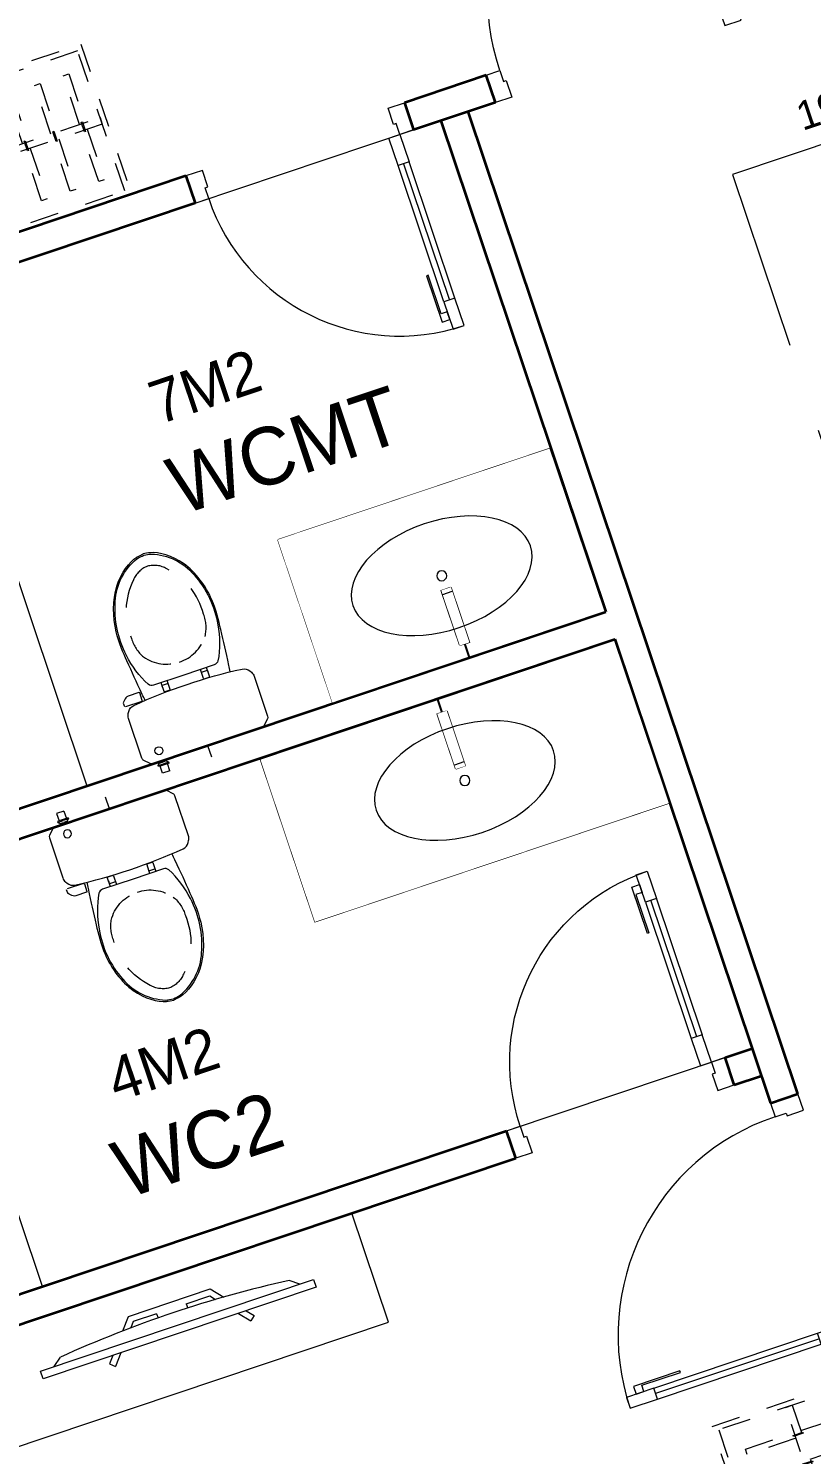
# Model space of a CAD drawing. Header units: metres. Extents: x 568332 to 569219, y 2065964 to 2066430.
# Drawn here: x 568530.164 to 568532.883, y 2066046.655 to 2066051.609 of the extents above; entities that cross this region are included whole.
import ezdxf

# ---------------------------------------------------------------- set-up
doc = ezdxf.new("R2010")
doc.units = ezdxf.units.M
for name, pattern in [('$AUDIT_BAD_LTYPE2', [0]), ('HIDDEN2', [0.1875, 0.125, -0.0625]), ('X-5M-G-MB PHONGNGU$0$HIDDEN2', [0.1875, 0.125, -0.0625]), ('xref-thap C (mb tang 32-2)$0$HIDDEN', [0.375, 0.25, -0.125])]:
    doc.linetypes.add(name, pattern=pattern)
doc.layers.get('0').update_dxf_attribs({"linetype": 'CONTINUOUS'})
doc.layers.get('DEFPOINTS').update_dxf_attribs({"linetype": 'CONTINUOUS'})
for name, color, linetype, lineweight in [('-DOOR', 137, 'CONTINUOUS', 9), ('-FURNITURE', 46, 'CONTINUOUS', 9), ('-HATCH', 8, 'CONTINUOUS', 5), ('-KH', 143, 'CONTINUOUS', 13), ('-TEXT', 7, 'CONTINUOUS', 15), ('-WALL', 4, 'CONTINUOUS', 35), ('TEXT25', 2, 'CONTINUOUS', 13)]:
    doc.layers.add(name, color=color, linetype=linetype, lineweight=lineweight)
doc.styles.add('T1', font='', dxfattribs={"height": 200})
doc.styles.add('vnavanth', font='', dxfattribs={"width": 0.8})
doc.styles.get('T1').set_extended_font_data('VNgeometric Light')
doc.styles.get('vnavanth').set_extended_font_data('.VnAvantH')

# ---------------------------------------------------------------- blocks, each defined once
blk = doc.blocks.new('*U209')
at = {"linetype": 'X-5M-G-MB PHONGNGU$0$HIDDEN2'}
for points in [[(0, 600.0000000004657), (0, 0), (2596.28018283003, -9.518701025103515e-10), (2596.28018283003, 599.9999999995138)], [(2576.28018283003, 579.9996613714404), (2576.28018283003, 19.99966137144057), (20, 20.00000000046566), (20, 580.0000000004657)], [(2576.28018283003, 286.6991212945226), (2576.28018283003, 313.0991212944294), (20, 313.0991212953813), (19.99999859370291, 286.6991212952417)], [(113.7817614636733, 319.1750910408318), (109.4317788550979, 319.1750910408318), (109.4317788550979, 280.441767644881), (113.7817614636733, 280.441767644881)], [(227.7817614636733, 319.1750910407849), (223.4317788550979, 319.1750910407849), (223.4317788550979, 280.4417676448341), (227.7817614636733, 280.4417676448341)], [(341.7817614636733, 319.175091040738), (337.4317788550979, 319.175091040738), (337.4317788550979, 280.4417676447872), (341.7817614636733, 280.4417676447872)], [(455.7817614636733, 319.1750910406911), (451.4317788550979, 319.1750910406911), (451.4317788550979, 280.4417676447403), (455.7817614636733, 280.4417676447403)], [(569.7817614636733, 319.1750910406442), (565.431778855098, 319.1750910406442), (565.431778855098, 280.4417676446934), (569.7817614636733, 280.4417676446934)], [(683.7817614636733, 319.1750910405973), (679.431778855098, 319.1750910405973), (679.431778855098, 280.4417676446465), (683.7817614636733, 280.4417676446465)], [(797.7817614636733, 319.1750910405504), (793.431778855098, 319.1750910405504), (793.431778855098, 280.4417676445996), (797.7817614636733, 280.4417676445996)], [(911.7817614636733, 319.1750910405035), (907.431778855098, 319.1750910405035), (907.431778855098, 280.4417676445527), (911.7817614636733, 280.4417676445527)], [(1025.781761463673, 319.1750910404566), (1021.431778855098, 319.1750910404566), (1021.431778855098, 280.4417676445057), (1025.781761463673, 280.4417676445057)], [(1139.781761463673, 319.1750910404097), (1135.431778855098, 319.1750910404097), (1135.431778855098, 280.4417676444588), (1139.781761463673, 280.4417676444588)], [(1253.781761463673, 319.1750910403628), (1249.431778855098, 319.1750910403628), (1249.431778855098, 280.4417676444119), (1253.781761463673, 280.4417676444119)], [(1367.781761463673, 319.1750910403159), (1363.431778855098, 319.1750910403159), (1363.431778855098, 280.441767644365), (1367.781761463673, 280.441767644365)], [(1481.781761463673, 319.175091040269), (1477.431778855098, 319.175091040269), (1477.431778855098, 280.4417676443181), (1481.781761463673, 280.4417676443181)], [(1595.781761463673, 319.175091040222), (1591.431778855098, 319.175091040222), (1591.431778855098, 280.4417676442712), (1595.781761463673, 280.4417676442712)], [(1709.781761463673, 319.1750910401751), (1705.431778855098, 319.1750910401751), (1705.431778855098, 280.4417676442243), (1709.781761463673, 280.4417676442243)], [(1823.781761463673, 319.1750910401282), (1819.431778855098, 319.1750910401282), (1819.431778855098, 280.4417676441774), (1823.781761463673, 280.4417676441774)], [(1937.781761463673, 319.1750910400813), (1933.431778855098, 319.1750910400813), (1933.431778855098, 280.4417676441305), (1937.781761463673, 280.4417676441305)], [(2051.781761463673, 319.1750910400344), (2047.431778855098, 319.1750910400344), (2047.431778855098, 280.4417676440836), (2051.781761463673, 280.4417676440836)], [(2165.781761463673, 319.1750910399875), (2161.431778855098, 319.1750910399875), (2161.431778855098, 280.4417676440366), (2165.781761463673, 280.4417676440366)], [(2279.781761463673, 319.1750910399406), (2275.431778855098, 319.1750910399406), (2275.431778855098, 280.4417676439897), (2279.781761463673, 280.4417676439897)], [(2393.781761463673, 319.1750910398937), (2389.431778855098, 319.1750910398937), (2389.431778855098, 280.4417676439429), (2393.781761463673, 280.4417676439429)], [(2507.781761463673, 319.1750910398468), (2503.431778855098, 319.1750910398468), (2503.431778855098, 280.441767643896), (2507.781761463673, 280.441767643896)]]:
    blk.add_lwpolyline(points, close=True, dxfattribs=at)
for points in [[(122.2409142897814, 313.1103512093413), (122.2409142897814, 515.2497102723445), (100.1765458012815, 515.2497102723445), (100.1765458012815, 313.1103512093413)], [(236.2409142897814, 313.1103512092944), (236.2409142897814, 515.2497102722975), (214.1765458012815, 515.2497102722975), (214.1765458012815, 313.1103512092944)], [(350.2409142897814, 313.1103512092475), (350.2409142897814, 515.2497102722507), (328.1765458012815, 515.2497102722507), (328.1765458012815, 313.1103512092475)], [(464.2409142897814, 313.1103512092006), (464.2409142897814, 515.2497102722037), (442.1765458012815, 515.2497102722037), (442.1765458012815, 313.1103512092006)], [(578.2409142897814, 313.1103512091537), (578.2409142897814, 515.2497102721569), (556.1765458012815, 515.2497102721569), (556.1765458012815, 313.1103512091537)], [(692.2409142897814, 313.1103512091068), (692.2409142897814, 515.24971027211), (670.1765458012815, 515.24971027211), (670.1765458012815, 313.1103512091068)], [(806.2409142897814, 313.1103512090599), (806.2409142897814, 515.249710272063), (784.1765458012815, 515.249710272063), (784.1765458012815, 313.1103512090599)], [(920.2409142897814, 313.110351209013), (920.2409142897814, 515.2497102720162), (898.1765458012815, 515.2497102720162), (898.1765458012815, 313.110351209013)], [(1034.240914289781, 313.1103512089661), (1034.240914289781, 515.2497102719692), (1012.176545801281, 515.2497102719692), (1012.176545801281, 313.1103512089661)], [(1148.240914289781, 313.1103512089192), (1148.240914289781, 515.2497102719224), (1126.176545801281, 515.2497102719224), (1126.176545801281, 313.1103512089192)], [(1262.240914289781, 313.1103512088723), (1262.240914289781, 515.2497102718754), (1240.176545801281, 515.2497102718754), (1240.176545801281, 313.1103512088723)], [(1376.240914289781, 313.1103512088254), (1376.240914289781, 515.2497102718285), (1354.176545801281, 515.2497102718285), (1354.176545801281, 313.1103512088254)], [(1490.240914289781, 313.1103512087785), (1490.240914289781, 515.2497102717816), (1468.176545801281, 515.2497102717816), (1468.176545801281, 313.1103512087785)], [(1604.240914289781, 313.1103512087315), (1604.240914289781, 515.2497102717347), (1582.176545801281, 515.2497102717347), (1582.176545801281, 313.1103512087315)], [(1718.240914289781, 313.1103512086846), (1718.240914289781, 515.2497102716878), (1696.176545801281, 515.2497102716878), (1696.176545801281, 313.1103512086846)], [(1832.240914289781, 313.1103512086377), (1832.240914289781, 515.2497102716409), (1810.176545801281, 515.2497102716409), (1810.176545801281, 313.1103512086377)], [(1946.240914289781, 313.1103512085908), (1946.240914289781, 515.2497102715939), (1924.176545801281, 515.2497102715939), (1924.176545801281, 313.1103512085908)], [(2060.240914289781, 313.1103512085439), (2060.240914289781, 515.2497102715471), (2038.176545801281, 515.2497102715471), (2038.176545801281, 313.1103512085439)], [(2174.240914289781, 313.110351208497), (2174.240914289781, 515.2497102715001), (2152.176545801281, 515.2497102715001), (2152.176545801281, 313.110351208497)], [(2288.240914289781, 313.1103512084501), (2288.240914289781, 515.2497102714533), (2266.176545801281, 515.2497102714533), (2266.176545801281, 313.1103512084501)], [(2402.240914289781, 313.1103512084032), (2402.240914289781, 515.2497102714063), (2380.176545801281, 515.2497102714063), (2380.176545801281, 313.1103512084032)], [(2516.240914289781, 313.1103512083563), (2516.240914289781, 515.2497102713594), (2494.176545801281, 515.2497102713594), (2494.176545801281, 313.1103512083563)], [(100.1765458012815, 286.7103512094345), (100.1765458012815, 92.0852110228024), (122.2409142897814, 92.0852110228024), (122.2409142897814, 286.7103512094345)], [(214.1765458012815, 286.7103512093876), (214.1765458012815, 92.08521102275549), (236.2409142897814, 92.08521102275549), (236.2409142897814, 286.7103512093876)], [(328.1765458012815, 286.7103512093407), (328.1765458012815, 92.08521102270858), (350.2409142897814, 92.08521102270858), (350.2409142897814, 286.7103512093407)], [(442.1765458012815, 286.7103512092938), (442.1765458012815, 92.08521102266168), (464.2409142897814, 92.08521102266168), (464.2409142897814, 286.7103512092938)], [(556.1765458012815, 286.7103512092469), (556.1765458012815, 92.08521102261477), (578.2409142897814, 92.08521102261477), (578.2409142897814, 286.7103512092469)], [(670.1765458012815, 286.7103512092), (670.1765458012815, 92.08521102256786), (692.2409142897814, 92.08521102256786), (692.2409142897814, 286.7103512092)], [(784.1765458012815, 286.7103512091531), (784.1765458012815, 92.08521102252095), (806.2409142897814, 92.08521102252095), (806.2409142897814, 286.7103512091531)], [(898.1765458012815, 286.7103512091062), (898.1765458012815, 92.08521102247404), (920.2409142897814, 92.08521102247404), (920.2409142897814, 286.7103512091062)], [(1012.176545801281, 286.7103512090592), (1012.176545801281, 92.08521102242715), (1034.240914289781, 92.08521102242715), (1034.240914289781, 286.7103512090592)], [(1126.176545801281, 286.7103512090123), (1126.176545801281, 92.08521102238024), (1148.240914289781, 92.08521102238024), (1148.240914289781, 286.7103512090123)], [(1240.176545801281, 286.7103512089654), (1240.176545801281, 92.08521102233333), (1262.240914289781, 92.08521102233333), (1262.240914289781, 286.7103512089654)], [(1354.176545801281, 286.7103512089186), (1354.176545801281, 92.08521102228642), (1376.240914289781, 92.08521102228642), (1376.240914289781, 286.7103512089186)], [(1468.176545801281, 286.7103512088717), (1468.176545801281, 92.0852110222395), (1490.240914289781, 92.0852110222395), (1490.240914289781, 286.7103512088717)], [(1582.176545801281, 286.7103512088247), (1582.176545801281, 92.0852110221926), (1604.240914289781, 92.0852110221926), (1604.240914289781, 286.7103512088247)], [(1696.176545801281, 286.7103512087778), (1696.176545801281, 92.0852110221457), (1718.240914289781, 92.0852110221457), (1718.240914289781, 286.7103512087778)], [(1810.176545801281, 286.7103512087309), (1810.176545801281, 92.08521102209879), (1832.240914289781, 92.08521102209879), (1832.240914289781, 286.7103512087309)], [(1924.176545801281, 286.710351208684), (1924.176545801281, 92.08521102205188), (1946.240914289781, 92.08521102205188), (1946.240914289781, 286.710351208684)], [(2038.176545801281, 286.7103512086371), (2038.176545801281, 92.08521102200497), (2060.240914289781, 92.08521102200497), (2060.240914289781, 286.7103512086371)], [(2152.176545801281, 286.7103512085902), (2152.176545801281, 92.08521102195806), (2174.240914289781, 92.08521102195806), (2174.240914289781, 286.7103512085902)], [(2266.176545801281, 286.7103512085433), (2266.176545801281, 92.08521102191116), (2288.240914289781, 92.08521102191116), (2288.240914289781, 286.7103512085433)], [(2380.176545801281, 286.7103512084964), (2380.176545801281, 92.08521102186425), (2402.240914289781, 92.08521102186425), (2402.240914289781, 286.7103512084964)], [(2494.176545801281, 286.7103512084495), (2494.176545801281, 92.08521102181734), (2516.240914289781, 92.08521102181734), (2516.240914289781, 286.7103512084495)]]:
    blk.add_lwpolyline(points, dxfattribs=at)
blk = doc.blocks.new('XR.MB.LM123$0$tvi 1')
blk.add_lwpolyline([(28.54445810673496, -2.291926648467779e-10), (28.54445810673496, -999.9999999999964), (-7.275957614183426e-12, -1000), (0, 0)], close=True)
for points in [[(28.54445810680045, -50.31958968611434), (52.37372755713295, -80.86315460130209)], [(-24.09820395050338, -235.5599978379832), (-39.09879504836863, -251.7939635238108)], [(0, -255.9952397129928), (-24.09820395050338, -235.5599978379832)], [(0, -284.7849796677438), (-39.09879504836863, -251.7939635238108)], [(69.66229681991535, -315.0836646851385), (111.1934016081432, -350.2927865858655), (111.193401608034, -649.712917566063), (69.68611289083492, -684.9110379843005)], [(89.09002233762294, -445.7449799550195), (89.09002233762294, -359.9578938602899), (70.91298945683957, -344.6203678706661)], [(89.09002233762294, -445.7449799550195), (73.49991829216015, -445.7449799550232)], [(89.09002233768115, -554.2550200447404), (89.09002233773936, -640.0421061392371), (70.91298945678864, -655.3796321293303)], [(89.09002233768115, -554.2550200447404), (73.49991829216015, -554.2550200447404)], [(0, -715.2150203320198), (-39.09879504836863, -748.2060364759491)], [(-24.09820395050338, -764.4400021620095), (-39.09879504836863, -748.2060364759491)], [(0, -744.004760287), (-24.09820395050338, -764.4400021620095)], [(28.54445810674224, -949.680410313882), (52.37372755713295, -919.1368453984578)]]:
    blk.add_lwpolyline(points)
blk.add_arc((-4025.16618952866, -499.9999999999964), 4099.025185406737, 354.1310878512652, 5.868912148527433)
blk = doc.blocks.new('Sink_Cicle')
blk.add_lwpolyline([(17.49999987077899, -50.00226151314564), (-17.49999987077899, -49.99773848685436), (-17.51615354442038, -252.2967581441626), (17.48384613892995, -252.3012811850058)], close=True)
blk.add_circle((0, -300), 17.5)
at = {"layer": 'DEFPOINTS'}
blk.add_line((0, -100), (0, 0), dxfattribs=at)
blk.add_wipeout([(17.499999870775355, -50.00226151314928), (-17.49999987078263, -49.99773848685436), (-17.516153544427652, -252.29675814416623), (17.48384613892631, -252.3012811850058)])
at = {"layer": '-FURNITURE', "linetype": 'Continuous'}
blk.add_ellipse((0, -300), major_axis=(-325, 0), ratio=0.5846153846153846, dxfattribs=at)
blk.add_line((-17.51421511289664, -237.2967582757119), (17.48578462866135, -237.3012813020032))
blk = doc.blocks.new('*U206')
at = {"ltscale": 300}
blk.add_lwpolyline([(0, 0), (999.9999957637483, 0), (999.9999957637483, -600), (0, -600)], close=True, dxfattribs=at)
blk.add_wipeout([(0, 7.275957614183426e-12), (999.9999957637383, 7.275957614183426e-12), (999.9999957637383, -600), (0, -600)], dxfattribs=at)
blk.add_blockref('Sink_Cicle', (499.9999978818742, 0), dxfattribs=at)
blk = doc.blocks.new('*U168')
at = {"linetype": 'X-5M-G-MB PHONGNGU$0$HIDDEN2'}
for points in [[(0, 600.0000000004657), (0, 0), (2181.818181820297, -7.813323814654285e-10), (2181.818181820297, 599.9999999996843)], [(2161.818181820297, 579.999661371611), (2161.818181820297, 19.99966137161111), (20, 20.00000000046566), (20, 580.0000000004657)], [(2161.818181820297, 286.6991212946932), (2161.818181820297, 313.0991212946), (20, 313.0991212953813), (19.99999859370291, 286.6991212952417)], [(113.7817614636733, 319.1750910408318), (109.4317788550979, 319.1750910408318), (109.4317788550979, 280.441767644881), (113.7817614636733, 280.441767644881)], [(227.7817614636733, 319.1750910407849), (223.4317788550979, 319.1750910407849), (223.4317788550979, 280.4417676448341), (227.7817614636733, 280.4417676448341)], [(341.7817614636733, 319.175091040738), (337.4317788550979, 319.175091040738), (337.4317788550979, 280.4417676447872), (341.7817614636733, 280.4417676447872)], [(455.7817614636733, 319.1750910406911), (451.4317788550979, 319.1750910406911), (451.4317788550979, 280.4417676447403), (455.7817614636733, 280.4417676447403)], [(569.7817614636733, 319.1750910406442), (565.431778855098, 319.1750910406442), (565.431778855098, 280.4417676446934), (569.7817614636733, 280.4417676446934)], [(683.7817614636733, 319.1750910405973), (679.431778855098, 319.1750910405973), (679.431778855098, 280.4417676446465), (683.7817614636733, 280.4417676446465)], [(797.7817614636733, 319.1750910405504), (793.431778855098, 319.1750910405504), (793.431778855098, 280.4417676445996), (797.7817614636733, 280.4417676445996)], [(911.7817614636733, 319.1750910405035), (907.431778855098, 319.1750910405035), (907.431778855098, 280.4417676445527), (911.7817614636733, 280.4417676445527)], [(1025.781761463673, 319.1750910404566), (1021.431778855098, 319.1750910404566), (1021.431778855098, 280.4417676445057), (1025.781761463673, 280.4417676445057)], [(1139.781761463673, 319.1750910404097), (1135.431778855098, 319.1750910404097), (1135.431778855098, 280.4417676444588), (1139.781761463673, 280.4417676444588)], [(1253.781761463673, 319.1750910403628), (1249.431778855098, 319.1750910403628), (1249.431778855098, 280.4417676444119), (1253.781761463673, 280.4417676444119)], [(1367.781761463673, 319.1750910403159), (1363.431778855098, 319.1750910403159), (1363.431778855098, 280.441767644365), (1367.781761463673, 280.441767644365)], [(1481.781761463673, 319.175091040269), (1477.431778855098, 319.175091040269), (1477.431778855098, 280.4417676443181), (1481.781761463673, 280.4417676443181)], [(1595.781761463673, 319.175091040222), (1591.431778855098, 319.175091040222), (1591.431778855098, 280.4417676442712), (1595.781761463673, 280.4417676442712)], [(1709.781761463673, 319.1750910401751), (1705.431778855098, 319.1750910401751), (1705.431778855098, 280.4417676442243), (1709.781761463673, 280.4417676442243)], [(1823.781761463673, 319.1750910401282), (1819.431778855098, 319.1750910401282), (1819.431778855098, 280.4417676441774), (1823.781761463673, 280.4417676441774)], [(1937.781761463673, 319.1750910400813), (1933.431778855098, 319.1750910400813), (1933.431778855098, 280.4417676441305), (1937.781761463673, 280.4417676441305)], [(2051.781761463673, 319.1750910400344), (2047.431778855098, 319.1750910400344), (2047.431778855098, 280.4417676440836), (2051.781761463673, 280.4417676440836)]]:
    blk.add_lwpolyline(points, close=True, dxfattribs=at)
for points in [[(122.2409142897814, 313.1103512093413), (122.2409142897814, 515.2497102723445), (100.1765458012815, 515.2497102723445), (100.1765458012815, 313.1103512093413)], [(236.2409142897814, 313.1103512092944), (236.2409142897814, 515.2497102722975), (214.1765458012815, 515.2497102722975), (214.1765458012815, 313.1103512092944)], [(350.2409142897814, 313.1103512092475), (350.2409142897814, 515.2497102722507), (328.1765458012815, 515.2497102722507), (328.1765458012815, 313.1103512092475)], [(464.2409142897814, 313.1103512092006), (464.2409142897814, 515.2497102722037), (442.1765458012815, 515.2497102722037), (442.1765458012815, 313.1103512092006)], [(578.2409142897814, 313.1103512091537), (578.2409142897814, 515.2497102721569), (556.1765458012815, 515.2497102721569), (556.1765458012815, 313.1103512091537)], [(692.2409142897814, 313.1103512091068), (692.2409142897814, 515.24971027211), (670.1765458012815, 515.24971027211), (670.1765458012815, 313.1103512091068)], [(806.2409142897814, 313.1103512090599), (806.2409142897814, 515.249710272063), (784.1765458012815, 515.249710272063), (784.1765458012815, 313.1103512090599)], [(920.2409142897814, 313.110351209013), (920.2409142897814, 515.2497102720162), (898.1765458012815, 515.2497102720162), (898.1765458012815, 313.110351209013)], [(1034.240914289781, 313.1103512089661), (1034.240914289781, 515.2497102719692), (1012.176545801281, 515.2497102719692), (1012.176545801281, 313.1103512089661)], [(1148.240914289781, 313.1103512089192), (1148.240914289781, 515.2497102719224), (1126.176545801281, 515.2497102719224), (1126.176545801281, 313.1103512089192)], [(1262.240914289781, 313.1103512088723), (1262.240914289781, 515.2497102718754), (1240.176545801281, 515.2497102718754), (1240.176545801281, 313.1103512088723)], [(1376.240914289781, 313.1103512088254), (1376.240914289781, 515.2497102718285), (1354.176545801281, 515.2497102718285), (1354.176545801281, 313.1103512088254)], [(1490.240914289781, 313.1103512087785), (1490.240914289781, 515.2497102717816), (1468.176545801281, 515.2497102717816), (1468.176545801281, 313.1103512087785)], [(1604.240914289781, 313.1103512087315), (1604.240914289781, 515.2497102717347), (1582.176545801281, 515.2497102717347), (1582.176545801281, 313.1103512087315)], [(1718.240914289781, 313.1103512086846), (1718.240914289781, 515.2497102716878), (1696.176545801281, 515.2497102716878), (1696.176545801281, 313.1103512086846)], [(1832.240914289781, 313.1103512086377), (1832.240914289781, 515.2497102716409), (1810.176545801281, 515.2497102716409), (1810.176545801281, 313.1103512086377)], [(1946.240914289781, 313.1103512085908), (1946.240914289781, 515.2497102715939), (1924.176545801281, 515.2497102715939), (1924.176545801281, 313.1103512085908)], [(2060.240914289781, 313.1103512085439), (2060.240914289781, 515.2497102715471), (2038.176545801281, 515.2497102715471), (2038.176545801281, 313.1103512085439)], [(100.1765458012815, 286.7103512094345), (100.1765458012815, 92.0852110228024), (122.2409142897814, 92.0852110228024), (122.2409142897814, 286.7103512094345)], [(214.1765458012815, 286.7103512093876), (214.1765458012815, 92.08521102275549), (236.2409142897814, 92.08521102275549), (236.2409142897814, 286.7103512093876)], [(328.1765458012815, 286.7103512093407), (328.1765458012815, 92.08521102270858), (350.2409142897814, 92.08521102270858), (350.2409142897814, 286.7103512093407)], [(442.1765458012815, 286.7103512092938), (442.1765458012815, 92.08521102266168), (464.2409142897814, 92.08521102266168), (464.2409142897814, 286.7103512092938)], [(556.1765458012815, 286.7103512092469), (556.1765458012815, 92.08521102261477), (578.2409142897814, 92.08521102261477), (578.2409142897814, 286.7103512092469)], [(670.1765458012815, 286.7103512092), (670.1765458012815, 92.08521102256786), (692.2409142897814, 92.08521102256786), (692.2409142897814, 286.7103512092)], [(784.1765458012815, 286.7103512091531), (784.1765458012815, 92.08521102252095), (806.2409142897814, 92.08521102252095), (806.2409142897814, 286.7103512091531)], [(898.1765458012815, 286.7103512091062), (898.1765458012815, 92.08521102247404), (920.2409142897814, 92.08521102247404), (920.2409142897814, 286.7103512091062)], [(1012.176545801281, 286.7103512090592), (1012.176545801281, 92.08521102242715), (1034.240914289781, 92.08521102242715), (1034.240914289781, 286.7103512090592)], [(1126.176545801281, 286.7103512090123), (1126.176545801281, 92.08521102238024), (1148.240914289781, 92.08521102238024), (1148.240914289781, 286.7103512090123)], [(1240.176545801281, 286.7103512089654), (1240.176545801281, 92.08521102233333), (1262.240914289781, 92.08521102233333), (1262.240914289781, 286.7103512089654)], [(1354.176545801281, 286.7103512089186), (1354.176545801281, 92.08521102228642), (1376.240914289781, 92.08521102228642), (1376.240914289781, 286.7103512089186)], [(1468.176545801281, 286.7103512088717), (1468.176545801281, 92.0852110222395), (1490.240914289781, 92.0852110222395), (1490.240914289781, 286.7103512088717)], [(1582.176545801281, 286.7103512088247), (1582.176545801281, 92.0852110221926), (1604.240914289781, 92.0852110221926), (1604.240914289781, 286.7103512088247)], [(1696.176545801281, 286.7103512087778), (1696.176545801281, 92.0852110221457), (1718.240914289781, 92.0852110221457), (1718.240914289781, 286.7103512087778)], [(1810.176545801281, 286.7103512087309), (1810.176545801281, 92.08521102209879), (1832.240914289781, 92.08521102209879), (1832.240914289781, 286.7103512087309)], [(1924.176545801281, 286.710351208684), (1924.176545801281, 92.08521102205188), (1946.240914289781, 92.08521102205188), (1946.240914289781, 286.710351208684)], [(2038.176545801281, 286.7103512086371), (2038.176545801281, 92.08521102200497), (2060.240914289781, 92.08521102200497), (2060.240914289781, 286.7103512086371)]]:
    blk.add_lwpolyline(points, dxfattribs=at)
blk = doc.blocks.new('*U208')
at = {"ltscale": 300}
blk.add_lwpolyline([(0, 0), (1300.000065342068, 0), (1300.000065342068, -600), (0, -600)], close=True, dxfattribs=at)
blk.add_wipeout([(0, 7.275957614183426e-12), (1300.0000653420593, 7.275957614183426e-12), (1300.0000653420593, -600), (0, -600)], dxfattribs=at)
blk.add_blockref('Sink_Cicle', (650.0000326710342, 0), dxfattribs=at)
blk = doc.blocks.new('A$C18091ED7')
for p, q in [((9.957147995010018e-09, -42.13376978135784), (0, -3.786117304116488e-07)), ((146.1412317672475, -26.59467297248193), (179.181621938591, -26.59467296488583)), ((146.1412317672475, -26.59467297248193), (146.1412317680188, -30.17859706786112)), ((146.1412317680188, -30.17859706786112), (165.7503655985456, -30.17859706340823)), ((153.0594147269658, -36.79204952501459), (146.1412317680188, -30.17859706786112)), ((152.3191092506386, -2.717133611440659e-07), (152.3191092568413, -26.59467297093943)), ((152.3191092506386, -2.717133611440659e-07), (179.1816219322718, -2.654269337654114e-07)), ((153.0594147269658, -36.79204952501459), (165.7503656001572, -36.79204952192958)), ((153.0594147275151, -39.73033438943094), (153.0594147269658, -36.79204952501459)), ((153.0594147275151, -39.73033438943094), (178.4413164740145, -39.73033438349376)), ((153.0594147275151, -39.73033438943094), (178.4413164740145, -39.73033438349376)), ((153.0594147275151, -39.73033438943094), (153.0594147281554, -42.13376974494895)), ((185.3594994290725, -30.17859705851879), (165.7503655985456, -30.17859706340823)), ((178.4413164733487, -36.79204951884458), (165.7503656001572, -36.79204952192958)), ((185.3594994290725, -30.17859705851879), (178.4413164733487, -36.79204951884458)), ((178.4413164733487, -36.79204951884458), (178.4413164740145, -39.73033438349376)), ((178.4413164740145, -39.73033438349376), (178.4413164746547, -42.1337697392446)), ((179.1816219322718, -2.654269337654114e-07), (179.181621938591, -26.59467296488583)), ((179.181621938591, -26.59467296488583), (185.3594994283012, -26.59467296337243)), ((185.3594994283012, -26.59467296337243), (185.3594994290725, -30.17859705851879)), ((-83.25994817525861, -267.3592828898691), (-83.259948167517, -299.9634285944048)), ((-83.25994817257379, -278.4883151478134), (-83.25994817046012, -287.6388527823146)), ((-60.91100930959874, -290.0299398849311), (-83.25994816994717, -290.0299398901407)), ((-62.88950393904452, -265.3807882612164), (-81.28145355204106, -265.3807882657275)), ((-60.91100931491019, -267.3592828844266), (-60.91100930728498, -299.9634285889624)), ((60.9110093945892, -267.3592828557594), (60.9110094022144, -299.9634285600623)), ((60.91100939990065, -290.029939856031), (83.25994826024908, -290.0299398510542)), ((62.88950401780676, -265.3807882316178), (81.2814536308033, -265.3807882273395)), ((83.25994825493763, -267.3592828505498), (83.25994826256283, -299.9634285550856)), ((83.25994825750604, -278.488315108727), (83.2599482596197, -287.6388527429954)), ((165.3959958605519, -261.9873972070927), (165.3959958671003, -289.7349902229907)), ((167.8691141396885, -259.5142789271486), (228.0810223811895, -259.5142789128586)), ((167.8691141472664, -292.2081085020036), (206.7175896017579, -292.2081084926904)), ((230.5541406641933, -274.3229751045001), (230.5541406613593, -261.9873971916386))]:
    blk.add_line(p, q)
for points in [[(230.0000000517721, -218.5046414944518, -0.1374073801801567), (225.4781190853137, -234.6482587013161), (221.7949787454636, -240.7070387715066, -0.2360805181595358), (198.2560902649639, -255.4947853636986, -0.0519608230665726), (-198.2560901437319, -255.4947854572965, -0.236080518165078), (-221.7949786317113, -240.7070388760185), (-225.4781189743626, -234.6482588077488, -0.1374073801809237), (-229.9999999484608, -218.5046416030382), (-229.9999999831671, -71.98694829508895, -0.1989123673786679), (-226.3782021181105, -63.2431547633314), (-208.8906150607545, -45.75556769772083, -0.1989123673792025), (-200.1468215308087, -42.13376982865157), (9.971699910238385e-09, -42.13376978135784), (200.1468215506357, -42.13376973403501, -0.1989123673792025), (208.8906150822841, -45.75556759897154), (226.3782021480001, -63.24315465634572, -0.1989123673791691), (230.0000000170658, -71.98694818626973)], [(144.14367173758, -618.9627606730501, -0.2124047892419209), (26.30999211127346, -734.491494372196, -0.0276853236339062), (-0.5628229983012716, -738.609219571983, -0.0222792448073508), (-26.30999181118386, -734.4914943844487, -0.2124047892421136), (-144.1436714920528, -618.9627607410075, -0.1427957259999892), (-167.2376623962118, -428.0139674870588, -0.0930051380368448), (-127.9331820271946, -309.1271633332653, -0.2564387014614383), (-111.240849547703, -299.9634286007786), (4.746470949612558e-08, -299.9634285748762), (111.2408496426324, -299.9634285482753, -0.2564387014619951), (127.933182126606, -309.1271632729331, -0.0930051380368741), (167.2376625517572, -428.0139674081001, -0.1427957260000456)]]:
    blk.add_lwpolyline(points, format="xyb", close=True)
at = {"linetype": 'xref-thap C (mb tang 32-2)$0$HIDDEN', "ltscale": 100}
blk.add_lwpolyline([(61.00044987679576, -669.0176259216969, -0.1990312026443698), (1.417429302819073e-07, -698.769823720475, -0.1990312026443799), (-61.00044960746891, -669.0176259504806, -0.2189240232571595), (-131.9321382956405, -478.313622940972, -0.1537914605682739), (-112.4681372026971, -403.989815428853, -0.2367011859554165), (5.876427167095244e-08, -347.5870280214876, -0.2367011859554843), (112.4681373467611, -403.9898153757968, -0.1537914605681893), (131.9321384748619, -478.313622878748, -0.2189240232571754)], format="xyb", close=True, dxfattribs=at)
blk.add_circle((165.7503656100234, -78.39166221523192), 13.90362011701458)
for centre, radius, start, end in [((-81.28145355158267, -267.3592828894034), 1.978494623656905, 90.00000001354867, 180.0000000133402), ((-62.88950393858613, -267.3592828848923), 1.978494623656905, 1.334021322268115e-08, 90.00000001354867), ((62.88950401826514, -267.3592828552937), 1.978494623656905, 90.00000001354867, 180.0000000133402), ((81.28145363126168, -267.3592828510155), 1.978494623656905, 1.334021322268115e-08, 90.00000001354867), ((167.8691141402633, -261.9873972065106), 2.473118279571131, 90.00000001354867, 180.0000000133402), ((167.8691141466952, -289.7349902224087), 2.473118279571131, 180.0000000133402, 270.0000000135486), ((206.717589598069, -276.6690117186226), 15.53909677420133, 270.0000000135486, 306.4658507565522), ((168.3527972659103, -224.7572911087773), 80.08895368617857, 306.4658507565522, 320.3122930343796), ((228.0810223845983, -274.3229751050822), 2.473118279571131, 320.3122930343796, 1.334021322268115e-08)]:
    blk.add_arc(centre, radius, start, end)
for points, knots in [([(-155.6468228230951, -259.4535552573798), (-156.6353001506941, -267.2522313103836), (-164.2940232875517, -328.394745314552), (-169.1545302536251, -385.0939582949213), (-183.68571763406, -527.7705276800843), (-135.602968026873, -679.1126648240606), (-50.29344375100118, -735.2493608418445), (-19.70048385594782, -741.0901266933652), (1.531116140540689e-07, -743.6724421556864)], [130.6139379315478, 130.6139379315478, 130.6139379315478, 130.6139379315478, 152.8521090939923, 311.1293507817257, 417.703951170228, 561.3833927516608, 697.6926317810714, 710.812262267882, 710.812262267882, 710.812262267882, 710.812262267882]), ([(155.6468228994709, -259.4535551877343), (156.6353002305841, -267.2522312389628), (164.2940233960289, -328.3947452375724), (169.1545303888706, -385.0939582149149), (183.6857178367027, -527.7705275934422), (135.6029683008201, -679.1126647599449), (50.29344405157826, -735.2493608178338), (19.70048415924612, -741.0901266841101), (1.530679583083838e-07, -743.6724421554536)], [130.613937934949, 130.613937934949, 130.613937934949, 130.613937934949, 152.8521090939923, 311.1293507817257, 417.703951170228, 561.3833927516608, 697.6926317810714, 710.812262267882, 710.812262267882, 710.812262267882, 710.812262267882])]:
    blk.add_open_spline(points, degree=3, knots=knots)
blk = doc.blocks.new('*U149')
at = {"linetype": '$AUDIT_BAD_LTYPE2'}
for p, q in [((70, 100), (70, 699.9999999999982)), ((90, 699.9999999999982), (90, 100))]:
    blk.add_line(p, q, dxfattribs=at)
for points in [[(50, 699.9999999999982), (90, 699.9999999999982), (90, 799.9999999999982), (50, 799.9999999999982), (50, 699.9999999999982)], [(50, 702.9059272893337), (50, 100)], [(50, 100), (90, 100), (90, 0), (50, 0), (50, 100)]]:
    blk.add_lwpolyline(points)
for points in [[(118.2698876160139, 594.5156181119073), (118.2698876160139, 764.1349438079906), (90, 764.1349438079906), (90, 735.8650561920058), (112.6159100928053, 735.8650561920058), (112.6159100928053, 594.5156181119073)], [(0, 0), (50, 0), (50, -40), (60, -40), (60, -99.99999999999272), (0, -99.99999999999272)], [(899.9999999999982, 1.3252863207713e-28), (849.9999999999982, 1.3252863207713e-28), (849.9999999999982, -40.00000000000001), (839.9999999999982, -40.00000000000001), (839.9999999999982, -99.99999999999272), (899.9999999999982, -99.99999999999272)]]:
    blk.add_lwpolyline(points, close=True)
at = {"linetype": '$AUDIT_BAD_LTYPE2', "ltscale": 0.3}
blk.add_arc((50, 0), 799.9999999999982, 0, 90, dxfattribs=at)
blk = doc.blocks.new('*U198')
at = {"linetype": '$AUDIT_BAD_LTYPE2'}
for p, q in [((70, 100), (70, 700.0000000000018)), ((90, 700.0000000000018), (90, 100))]:
    blk.add_line(p, q, dxfattribs=at)
for points in [[(50, 700.0000000000018), (90, 700.0000000000018), (90, 800.0000000000018), (50, 800.0000000000018), (50, 700.0000000000018)], [(50, 702.9059272893373), (50, 100)], [(50, 100), (90, 100), (90, 0), (50, 0), (50, 100)]]:
    blk.add_lwpolyline(points)
for points in [[(118.2698876160139, 594.515618111911), (118.2698876160139, 764.1349438079942), (90, 764.1349438079942), (90, 735.8650561920094), (112.6159100928053, 735.8650561920094), (112.6159100928053, 594.515618111911)], [(0, 0), (50, 0), (50, -40), (60, -40), (60, -100.0001724930771), (0, -100.0001724930771)], [(900.0000000000018, -1.262177448353619e-28), (850.0000000000018, -1.262177448353619e-28), (850.0000000000018, -40.00000000000001), (840.0000000000018, -40.00000000000001), (840.0000000000018, -100.0001724930771), (900.0000000000018, -100.0001724930771)]]:
    blk.add_lwpolyline(points, close=True)
at = {"linetype": '$AUDIT_BAD_LTYPE2', "ltscale": 0.3}
blk.add_arc((50, 0), 800.0000000000019, 0, 90, dxfattribs=at)
blk = doc.blocks.new('*U18')
at = {"linetype": '$AUDIT_BAD_LTYPE2'}
for p, q in [((70, 100), (69.99999999999999, 599.9999999999982)), ((89.99999999999999, 599.9999999999982), (90, 100))]:
    blk.add_line(p, q, dxfattribs=at)
for points in [[(49.99999999999999, 599.9999999999982), (89.99999999999999, 599.9999999999982), (89.99999999999999, 699.9999999999982), (49.99999999999999, 699.9999999999982), (49.99999999999999, 599.9999999999982)], [(49.99999999999999, 602.9059272893337), (50, 100)], [(50, 100), (90, 100), (90, 0), (50, 0), (50, 100)]]:
    blk.add_lwpolyline(points)
for points in [[(118.2698876160139, 494.5156181119073), (118.2698876160139, 664.1349438079906), (89.99999999999999, 664.1349438079906), (89.99999999999999, 635.8650561920058), (112.6159100928053, 635.8650561920058), (112.6159100928053, 494.5156181119073)], [(0, 0), (50, 0), (50, -40), (60, -40), (60, -100.0001724930698), (0, -100.0001724930698)], [(799.9999999999982, 7.105427357601134e-15), (749.9999999999982, 7.105427357601134e-15), (749.9999999999982, -40), (739.9999999999982, -40), (739.9999999999982, -100.0001724930698), (799.9999999999982, -100.0001724930698)]]:
    blk.add_lwpolyline(points, close=True)
at = {"linetype": '$AUDIT_BAD_LTYPE2', "ltscale": 0.3}
blk.add_arc((50, 0), 699.9999999999982, 0, 90, dxfattribs=at)
blk = doc.blocks.new('A$C3F2307D3')
at = {"layer": '-FURNITURE'}
for p, q in [((5.601068528718315, 13.47697792924009), (6.173546413891017, 11.77112913294695)), ((6.019046360161155, 10.03158250520937), (5.541808481910266, 11.45363876549527))]:
    blk.add_line(p, q, dxfattribs=at)
blk.add_lwpolyline([(5.893714589765295, 9.462115613510832), (7.220967099186964, 9.907537633785978), (7.093703476246446, 10.28675319859758), (5.766450966824777, 9.841331178322434)], close=True, dxfattribs=at)
at = {"layer": '-HATCH'}
for p, q in [((6.549106014310382, 13.79513657814823), (7.307536019827239, 14.04966344661079)), ((7.63063769438304, 10.57242779410444), (8.389067699899897, 10.826954662567))]:
    blk.add_line(p, q, dxfattribs=at)
at = {"layer": '-KH', "linetype": 'HIDDEN2', "ltscale": 5}
blk.add_lwpolyline([(10.33712118887343, 12.88047546171583), (9.836510224733502, 14.37217800249346), (8.414858564035967, 13.89507590676658), (9.528413613326848, 10.57694463245571), (10.95006527402438, 11.05404672841541), (10.353518726537, 12.83161466917954)], dxfattribs=at)
at = {"layer": '-WALL'}
for p, q in [((7.560131415026262, 14.2399147732649), (7.275720161153004, 14.14446719735861)), ((7.591947273584083, 14.14511102251709), (7.560131415026262, 14.2399147732649)), ((7.275720161269419, 14.14446719735861), (7.307536019827239, 14.04966344661079)), ((7.591947273584083, 14.14511102251709), (7.307536019827239, 14.04966344661079)), ((6.517290155636147, 13.88994032912888), (3.862857686472125, 12.99912063754164)), ((6.517290155636147, 13.88994032912888), (6.549106014310382, 13.79513657814823)), ((8.389067699899897, 10.826954662567), (8.483871456352063, 10.85877052298747)), ((8.420883558457717, 10.73215091181919), (8.389067699899897, 10.826954662567)), ((8.420883558457717, 10.73215091181919), (8.515687318984419, 10.76396677386947)), ((8.547503181616776, 10.66916302451864), (8.64230693585705, 10.70097888424061)), ((4.976205102633685, 9.681608061306179), (7.63063769438304, 10.57242779410444)), ((7.66245355294086, 10.47762404358946), (7.630637684371322, 10.5724278241396)), ((5.00802096107509, 9.586804310558364), (7.66245355294086, 10.47762404358946))]:
    blk.add_line(p, q, dxfattribs=at)
blk.add_lwpolyline([(6.549106013844721, 13.79513657931238), (3.8946735446807, 12.90431688795798), (3.97400555817876, 12.66792620788328), (3.784398056799546, 12.60429449076764), (2.881082237698138, 15.29596247058362)], dxfattribs=at)
at = {"layer": '-DOOR', "yscale": 0.001, "zscale": 0.001}
for name, p, xscale, rotation in [('*U149', (8.413365171174519, 14.52625750005245), -0.001, 18.55160043506258), ('*U18', (7.307536019827239, 14.04966344661079), 0.001, 198.5516004350626), ('*U198', (8.833845904446207, 9.815929266856983), 0.001, 108.5516004350626)]:
    blk.add_blockref(name, p, dxfattribs=dict(at, xscale=xscale, rotation=rotation))
at = {"layer": '-FURNITURE', "extrusion": (0, 0, -1)}
for name, p, xscale, yscale, zscale, rotation in [('*U209', (-3.896438715863042, 13.59053615503944), 0.0009166666666659738, 0.0009166666666659738, -0.000916666666665974, 161.4483995649374), ('*U206', (-7.026780124404468, 12.05747193074785), 0.001, 0.001, -0.001, 161.4483995649374), ('XR.MB.LM123$0$tvi 1', (-6.021129761240445, 9.711034329840913), -0.001, 0.001, 0.001, 251.452089287344), ('*U168', (-8.980713570257649, 7.649600188015029), 0.000916666666665974, 0.000916666666665974, -0.000916666666665974, 71.44839956493743)]:
    blk.add_blockref(name, p, dxfattribs=dict(at, xscale=xscale, yscale=yscale, zscale=zscale, rotation=rotation))
at = {"layer": '-FURNITURE', "xscale": -0.001, "yscale": 0.001, "zscale": 0.001, "rotation": 18.55160043506258}
blk.add_blockref('A$C18091ED7', (6.238043977064081, 11.73173648654483), dxfattribs=at)
at = {"layer": '-TEXT', "style": 'T1'}
blk.add_text('19', height=0.1, rotation=18.55160435106437, dxfattribs=at).set_placement((8.658684208639897, 14.04629981447943))
at = {"layer": '-TEXT', "color": 2, "style": 'vnavanth'}
blk.add_text('WC2 ', height=0.1999591899200177, rotation=18.55160435106437, dxfattribs=at).set_placement((6.308417512918822, 10.33523057377897))
at = {"layer": 'TEXT25', "style": 'T1'}
for s, p in [('7M2', (6.422257882542908, 13.02506725676358)), ('4M2', (6.276395953493193, 10.6720818541944))]:
    blk.add_text(s, height=0.15, rotation=18.55160435106437, dxfattribs=at).set_placement(p)
at = {"layer": '-WALL'}
blk.add_line((7.402339769294485, 14.08147930866107), (7.974817654583603, 12.37563051236793), dxfattribs=at)
at = {"layer": '-FURNITURE', "extrusion": (0, 0, -1), "xscale": 0.001, "yscale": 0.001, "zscale": -0.001, "rotation": 341.4483995649375}
blk.add_blockref('*U208', (-8.00663354282733, 12.2808267546352), dxfattribs=at)
at = {"layer": '-TEXT', "color": 2, "style": 'vnavanth'}
blk.add_text('wcMT', height=0.1999591899200177, rotation=18.55160435106437, dxfattribs=at).set_placement((6.499042772804387, 12.71034023095854))
at = {"layer": '-WALL'}
for p, q in [((8.64230693585705, 10.70097888424061), (7.497143519925885, 14.11329516721889)), ((4.46715136570856, 11.19846807210706), (7.974817654583603, 12.37563051236793)), ((4.49896722426638, 11.10366432159208), (8.006633516866714, 12.28082676278427)), ((8.006633516866714, 12.28082676278427), (8.547503181616776, 10.66916302451864))]:
    blk.add_line(p, q, dxfattribs=at)
at = {"layer": '-DOOR', "xscale": -0.001, "yscale": 0.001, "zscale": 0.001, "rotation": 18.55160043506258}
blk.add_blockref('*U18', (8.389067699899897, 10.826954662567), dxfattribs=at)
at = {"layer": '-FURNITURE', "xscale": 0.001, "yscale": 0.001, "zscale": 0.001, "rotation": 198.5516004350626}
blk.add_blockref('A$C18091ED7', (6.605545207974501, 11.87166357948445), dxfattribs=at)

msp = doc.modelspace()

# ---------------------------------------------------------------- block references
msp.add_blockref('A$C3F2307D3', (568524.1932675531, 2066037.206617298))

doc.saveas('drawing.dxf')
